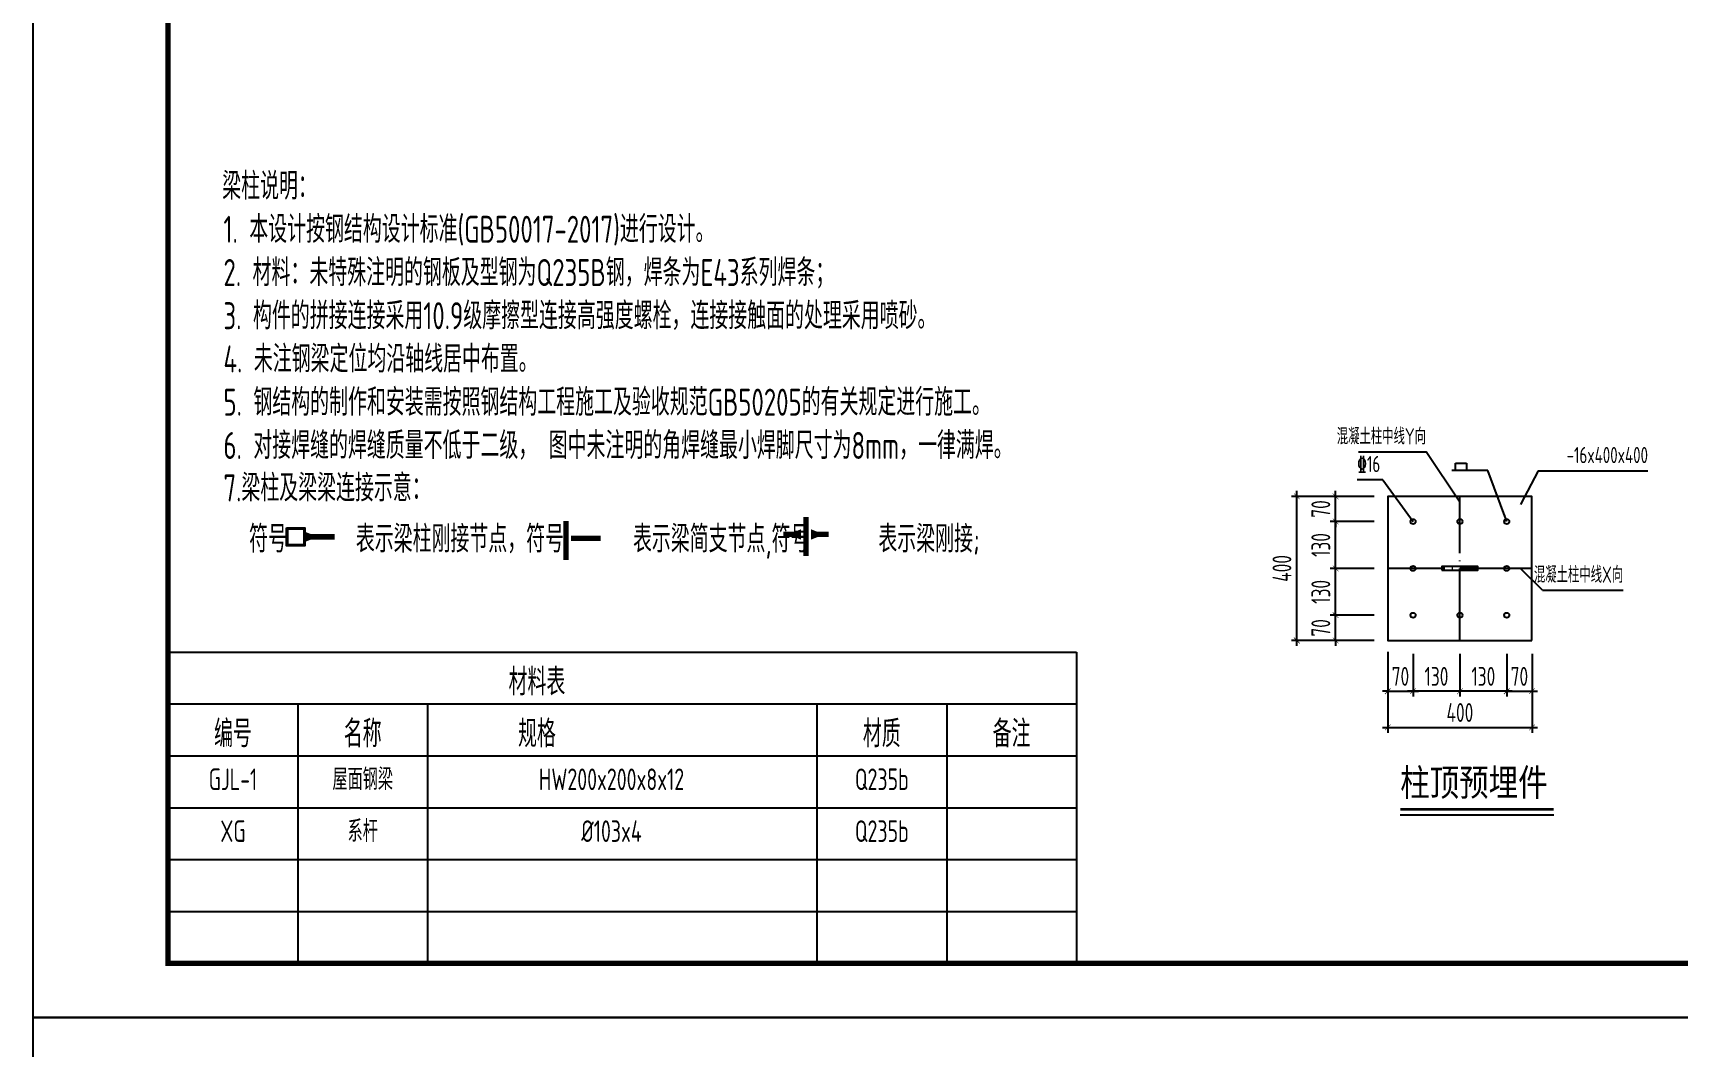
# Model space of a CAD drawing. Extents: x -159214 to 158333, y 7819 to 689505.
# Drawn here: x 24683 to 70322, y 69994 to 98146 of the extents above; entities that cross this region are included whole.
import ezdxf
from ezdxf.enums import TextEntityAlignment as Align

# ---------------------------------------------------------------- set-up
doc = ezdxf.new("R2010")
doc.units = 0
doc.header["$LTSCALE"] = 1000
doc.header["$PDMODE"] = 3
doc.linetypes.add('DOTE', pattern=[2.42, 2, -0.2, 0.02, -0.2])
doc.layers.get('0').update_dxf_attribs({"linetype": 'CONTINUOUS'})
doc.layers.get('Defpoints').update_dxf_attribs({"linetype": 'CONTINUOUS'})
for name, color, linetype in [('d-檩条布置', 7, 'CONTINUOUS'), ('MOUNT', 3, 'CONTINUOUS'), ('PUB_DWGN', 7, 'CONTINUOUS'), ('PUB_TEXT', 7, 'CONTINUOUS'), ('PUB_TITLE', 4, 'CONTINUOUS'), ('TEXT', 7, 'CONTINUOUS'), ('主轮廓', 140, 'CONTINUOUS'), ('图名层', 7, 'CONTINUOUS'), ('构件', 52, 'CONTINUOUS'), ('邓-AXIS', 1, 'DOTE'), ('邓-DIM', 3, 'CONTINUOUS'), ('邓-STXT_HF', 7, 'CONTINUOUS'), ('邓-TAB', 7, 'CONTINUOUS'), ('邓-TEXT', 7, 'CONTINUOUS'), ('邓局部加层', 7, 'CONTINUOUS'), ('邓腹杆', 6, 'CONTINUOUS')]:
    doc.layers.add(name, color=color, linetype=linetype)
doc.styles.add('-GBCBIGGBENOR', font='GBENOR.shx', dxfattribs={"bigfont": 'GBCBIG.shx'})
doc.styles.add('-黑体', font='SIMHEI.TTF')
doc.styles.add('HZTXT', font='romans', dxfattribs={"bigfont": 'hztxt'})
doc.styles.add('title_font', font='GBENOR.shx', dxfattribs={"bigfont": 'GBCBIG.shx'})
doc.styles.add('TSSD_Dimension', font='tssdeng.shx', dxfattribs={"width": 0.7, "bigfont": 'Hztxt.shx'})
doc.styles.add('TSSD_Label', font='tssdeng.shx', dxfattribs={"width": 0.7, "bigfont": 'Hztxt.shx'})
doc.styles.add('TSSD_Rein', font='tssdeng.shx', dxfattribs={"width": 0.7, "bigfont": 'hztxt.shx'})
doc.dimstyles.new('TSSD_15_150', dxfattribs={"dimtxt": 525, "dimasz": 150, "dimexe": 150, "dimexo": 375, "dimgap": 150, "dimtad": 1, "dimdec": 0, "dimlfac": 0.1, "dimzin": 0, "dimdsep": 46, "dimtxsty": 'TSSD_Dimension', "dimblk": 'ARCHTICK', "dimblk1": 'ARCHTICK', "dimblk2": 'ARCHTICK', "dimcen": 0, "dimdle": 150, "dimclrt": 7, "dimadec": 0, "dimazin": 0, "dimtfac": 1, "dimtdec": 0, "dimtix": 1, "dimtmove": 2, "dimatfit": 3, "dimfxl": 1, "dimtolj": 1, "dimtzin": 0, "dimarcsym": 0})
doc.dimstyles.new('TSSD_LEADER_STYLE_200.0', dxfattribs={"dimtxt": 600, "dimasz": 200, "dimexe": 200, "dimexo": 500, "dimgap": 0.09, "dimtad": 0, "dimtih": 1, "dimtoh": 1, "dimdec": 4, "dimzin": 0, "dimdsep": 46, "dimtxsty": 'Standard', "dimcen": 0.09, "dimdle": 200, "dimclrt": 7, "dimadec": 0, "dimazin": 0, "dimtfac": 1, "dimtdec": 4, "dimtofl": 0, "dimtmove": 0, "dimatfit": 3, "dimfxl": 1, "dimtolj": 1, "dimtzin": 0, "dimarcsym": 0})

# ---------------------------------------------------------------- blocks, each defined once
blk = doc.blocks.new('结构A2+0.5')
at = {"layer": 'PUB_TITLE'}
blk.add_lwpolyline([(0, -63000), (133650, -63000), (133650, 0), (0, 0)], close=True, dxfattribs=at)
at = {"layer": 'PUB_TITLE', "const_width": 150}
blk.add_lwpolyline([(3750, -61500), (132150, -61500), (132150, -1500), (3750, -1500)], close=True, dxfattribs=at)
at = {"layer": 'MOUNT', "color": 4, "style": 'HZTXT'}
blk.add_attdef('00', (130703, -60956), '', height=330, dxfattribs=at)
at = {"layer": 'PUB_DWGN', "style": 'title_font'}
for tag, height, p in [('工程名称1', 900, (127304, -45157)), ('工程名称2', 900, (127304, -46498)), ('图号', 600, (127304, -61007))]:
    blk.add_attdef(tag, text='', height=height, dxfattribs=at).set_placement(p, align=Align.CENTER)
at = {"layer": 'PUB_TEXT', "style": '-GBCBIGGBENOR'}
for tag, height, p in [('图名1', 849, (127304, -51263)), ('图名2', 849, (127373, -52205)), ('日期', 600, (124615, -58935)), ('比例', 600, (129973, -58904))]:
    blk.add_attdef(tag, text='', height=height, dxfattribs=at).set_placement(p, align=Align.CENTER)
blk = doc.blocks.new('梁柱结构说明')
at = {"layer": '主轮廓'}
for points in [[(15.27, -62.41, 1.92, 0, 0), (17.66, -62.41, 0, 0, 0)], [(107.03, -61.97, 1.92, 0, 0), (104.63, -61.97, 0, 0, 0)], [(108.9, -61.97, 1.92, 0, 0), (111.29, -61.97, 0, 0, 0)]]:
    blk.add_lwpolyline(points, format="xyseb", dxfattribs=at)
at = {"layer": '构件'}
blk.add_line((11.91, -60.73), (15.27, -60.73), dxfattribs=at)
for points in [[(11.91, -60.73), (15.27, -60.73), (15.27, -64.09), (11.91, -64.09)], [(12.11, -60.93), (15.07, -60.93), (15.07, -63.89), (12.11, -63.89)]]:
    blk.add_lwpolyline(points, close=True, dxfattribs=at)
at = {"layer": '邓腹杆', "color": 3, "const_width": 1}
for points in [[(63.56, -66.69), (63.56, -59.46)], [(107.96, -65.98), (107.96, -58.76)], [(15.27, -62.41), (20.78, -62.41)], [(64.49, -62.67), (70, -62.67)], [(107.03, -61.97), (103.78, -61.97)], [(108.9, -61.97), (112.14, -61.97)]]:
    blk.add_lwpolyline(points, dxfattribs=at)
at = {"layer": 'TEXT', "style": 'TSSD_Rein', "width": 0.7}
for s, p in [('梁柱说明：', (0, 0)), ('1. 本设计按钢结构设计标准(GB50017-2017)进行设计。', (0.23, -8)), ('2. 材料：未特殊注明的钢板及型钢为Q235B钢，焊条为E43系列焊条；', (0.23, -16)), ('3. 构件的拼接连接采用10.9级摩擦型连接高强度螺栓，连接接触面的处理采用喷砂。', (0.23, -24)), ('4. 未注钢梁定位均沿轴线居中布置。', (0.23, -32)), ('5. 钢结构的制作和安装需按照钢结构工程施工及验收规范GB50205的有关规定进行施工。', (0.23, -40)), ('6. 对接焊缝的焊缝质量不低于二级， 图中未注明的角焊缝最小焊脚尺寸为8mm，一律满焊。', (0.23, -48)), ('7.梁柱及梁梁连接示意：', (0.23, -55.86)), ('   符号      表示梁柱刚接节点，符号      表示梁简支节点,符号      表示梁刚接;', (-1.41, -65.31))]:
    blk.add_text(s, height=5, dxfattribs=at).set_placement(p)
blk = doc.blocks.new('_ArchTick')
at = {"color": 0, "linetype": 'ByBlock', "const_width": 0.1}
blk.add_lwpolyline([(-0.53, -0.53), (0.53, 0.53)], dxfattribs=at)
blk = doc.blocks.new('*D48')
at = {"layer": 'Defpoints', "color": 0}
for p in [(64269, 81281), (65569, 81281), (64269, 79873)]:
    blk.add_point(p, dxfattribs=at)
at = {"layer": '邓-DIM', "color": 0, "lineweight": -2}
for p, q in [((64269, 80906), (64269, 79723)), ((65569, 80906), (65569, 79723)), ((65719, 79873), (64119, 79873))]:
    blk.add_line(p, q, dxfattribs=at)
at = {"layer": '邓-DIM', "color": 0, "lineweight": -2, "xscale": 150, "yscale": 150, "zscale": 150, "rotation": 180}
blk.add_blockref('_ArchTick', (64269, 79873), dxfattribs=at)
at = {"layer": '邓-DIM', "color": 0, "lineweight": -2, "xscale": 150, "yscale": 150, "zscale": 150}
blk.add_blockref('_ArchTick', (65569, 79873), dxfattribs=at)
at = {"layer": '邓-DIM', "color": 7, "insert": (64919, 80285), "char_height": 525, "attachment_point": 5, "style": 'TSSD_Dimension'}
blk.add_mtext('\\A1;130', dxfattribs=at)
blk = doc.blocks.new('*D49')
at = {"layer": 'Defpoints', "color": 0}
for p in [(62969, 81281), (64269, 81281), (62969, 79873)]:
    blk.add_point(p, dxfattribs=at)
at = {"layer": '邓-DIM', "color": 0, "lineweight": -2}
for p, q in [((62969, 80906), (62969, 79723)), ((64269, 80906), (64269, 79723)), ((64419, 79873), (62819, 79873))]:
    blk.add_line(p, q, dxfattribs=at)
at = {"layer": '邓-DIM', "color": 0, "lineweight": -2, "xscale": 150, "yscale": 150, "zscale": 150, "rotation": 180}
blk.add_blockref('_ArchTick', (62969, 79873), dxfattribs=at)
at = {"layer": '邓-DIM', "color": 0, "lineweight": -2, "xscale": 150, "yscale": 150, "zscale": 150}
blk.add_blockref('_ArchTick', (64269, 79873), dxfattribs=at)
at = {"layer": '邓-DIM', "color": 7, "insert": (63619, 80285), "char_height": 525, "attachment_point": 5, "style": 'TSSD_Dimension'}
blk.add_mtext('\\A1;130', dxfattribs=at)
blk = doc.blocks.new('*D50')
at = {"layer": 'Defpoints', "color": 0}
for p in [(65569, 81281), (66269, 81281), (66269, 79873)]:
    blk.add_point(p, dxfattribs=at)
at = {"layer": '邓-DIM', "color": 0, "lineweight": -2}
for p, q in [((65569, 80906), (65569, 79723)), ((66269, 80906), (66269, 79723)), ((65569, 79873), (65419, 79873)), ((65569, 79873), (66269, 79873)), ((66269, 79873), (66419, 79873))]:
    blk.add_line(p, q, dxfattribs=at)
at = {"layer": '邓-DIM', "color": 0, "lineweight": -2, "xscale": 150, "yscale": 150, "zscale": 150}
blk.add_blockref('_ArchTick', (65569, 79873), dxfattribs=at)
at = {"layer": '邓-DIM', "color": 0, "lineweight": -2, "xscale": 150, "yscale": 150, "zscale": 150, "rotation": 180}
blk.add_blockref('_ArchTick', (66269, 79873), dxfattribs=at)
at = {"layer": '邓-DIM', "color": 7, "insert": (65919, 80285), "char_height": 525, "attachment_point": 5, "style": 'TSSD_Dimension'}
blk.add_mtext('\\A1;70', dxfattribs=at)
blk = doc.blocks.new('*D51')
at = {"layer": 'Defpoints', "color": 0}
for p in [(60822, 81981), (62269, 81981), (62269, 81281)]:
    blk.add_point(p, dxfattribs=at)
at = {"layer": '邓-DIM', "color": 0, "lineweight": -2}
for p, q in [((61894, 81981), (60672, 81981)), ((60822, 81981), (60822, 82131)), ((60822, 81281), (60822, 81981)), ((61894, 81281), (60672, 81281)), ((60822, 81281), (60822, 81131))]:
    blk.add_line(p, q, dxfattribs=at)
at = {"layer": '邓-DIM', "color": 0, "lineweight": -2, "xscale": 150, "yscale": 150, "zscale": 150}
for p, rotation in [((60822, 81981), 270), ((60822, 81281), 90)]:
    blk.add_blockref('_ArchTick', p, dxfattribs=dict(at, rotation=rotation))
at = {"layer": '邓-DIM', "color": 7, "insert": (60410, 81631), "char_height": 525, "attachment_point": 5, "rotation": 90, "style": 'TSSD_Dimension'}
blk.add_mtext('\\A1;70', dxfattribs=at)
blk = doc.blocks.new('*D52')
at = {"layer": 'Defpoints', "color": 0}
for p in [(60822, 83281), (62269, 83281), (62269, 81981)]:
    blk.add_point(p, dxfattribs=at)
at = {"layer": '邓-DIM', "color": 0, "lineweight": -2}
for p, q in [((61894, 83281), (60672, 83281)), ((60822, 81831), (60822, 83431)), ((61894, 81981), (60672, 81981))]:
    blk.add_line(p, q, dxfattribs=at)
at = {"layer": '邓-DIM', "color": 0, "lineweight": -2, "xscale": 150, "yscale": 150, "zscale": 150}
for p, rotation in [((60822, 83281), 90), ((60822, 81981), 270)]:
    blk.add_blockref('_ArchTick', p, dxfattribs=dict(at, rotation=rotation))
at = {"layer": '邓-DIM', "color": 7, "insert": (60410, 82631), "char_height": 525, "attachment_point": 5, "rotation": 90, "style": 'TSSD_Dimension'}
blk.add_mtext('\\A1;130', dxfattribs=at)
blk = doc.blocks.new('*D53')
at = {"layer": 'Defpoints', "color": 0}
for p in [(60822, 84581), (62269, 84581), (62269, 83281)]:
    blk.add_point(p, dxfattribs=at)
at = {"layer": '邓-DIM', "color": 0, "lineweight": -2}
for p, q in [((61894, 84581), (60672, 84581)), ((60822, 83131), (60822, 84731)), ((61894, 83281), (60672, 83281))]:
    blk.add_line(p, q, dxfattribs=at)
at = {"layer": '邓-DIM', "color": 0, "lineweight": -2, "xscale": 150, "yscale": 150, "zscale": 150}
for p, rotation in [((60822, 84581), 90), ((60822, 83281), 270)]:
    blk.add_blockref('_ArchTick', p, dxfattribs=dict(at, rotation=rotation))
at = {"layer": '邓-DIM', "color": 7, "insert": (60410, 83931), "char_height": 525, "attachment_point": 5, "rotation": 90, "style": 'TSSD_Dimension'}
blk.add_mtext('\\A1;130', dxfattribs=at)
blk = doc.blocks.new('*D54')
at = {"layer": 'Defpoints', "color": 0}
for p in [(60822, 85281), (62269, 85281), (62269, 84581)]:
    blk.add_point(p, dxfattribs=at)
at = {"layer": '邓-DIM', "color": 0, "lineweight": -2}
for p, q in [((60822, 85281), (60822, 85431)), ((61894, 85281), (60672, 85281)), ((60822, 84581), (60822, 85281)), ((61894, 84581), (60672, 84581)), ((60822, 84581), (60822, 84431))]:
    blk.add_line(p, q, dxfattribs=at)
at = {"layer": '邓-DIM', "color": 0, "lineweight": -2, "xscale": 150, "yscale": 150, "zscale": 150}
for p, rotation in [((60822, 85281), 270), ((60822, 84581), 90)]:
    blk.add_blockref('_ArchTick', p, dxfattribs=dict(at, rotation=rotation))
at = {"layer": '邓-DIM', "color": 7, "insert": (60410, 84931), "char_height": 525, "attachment_point": 5, "rotation": 90, "style": 'TSSD_Dimension'}
blk.add_mtext('\\A1;70', dxfattribs=at)
blk = doc.blocks.new('*D56')
at = {"layer": 'Defpoints', "color": 0}
for p in [(62269, 81343), (66269, 81281), (66269, 78869)]:
    blk.add_point(p, dxfattribs=at)
at = {"layer": '邓-DIM', "color": 0, "lineweight": -2}
for p, q in [((62269, 80968), (62269, 78719)), ((66269, 80906), (66269, 78719)), ((62119, 78869), (66419, 78869))]:
    blk.add_line(p, q, dxfattribs=at)
at = {"layer": '邓-DIM', "color": 0, "lineweight": -2, "xscale": 150, "yscale": 150, "zscale": 150, "rotation": 180}
blk.add_blockref('_ArchTick', (62269, 78869), dxfattribs=at)
at = {"layer": '邓-DIM', "color": 0, "lineweight": -2, "xscale": 150, "yscale": 150, "zscale": 150}
blk.add_blockref('_ArchTick', (66269, 78869), dxfattribs=at)
at = {"layer": '邓-DIM', "color": 7, "insert": (64269, 79282), "char_height": 525, "attachment_point": 5, "style": 'TSSD_Dimension'}
blk.add_mtext('\\A1;400', dxfattribs=at)
blk = doc.blocks.new('*D57')
at = {"layer": 'Defpoints', "color": 0}
for p in [(62269, 81281), (62969, 81281), (62969, 79873)]:
    blk.add_point(p, dxfattribs=at)
at = {"layer": '邓-DIM', "color": 0, "lineweight": -2}
for p, q in [((62269, 80906), (62269, 79723)), ((62969, 80906), (62969, 79723)), ((62269, 79873), (62119, 79873)), ((62269, 79873), (62969, 79873)), ((62969, 79873), (63119, 79873))]:
    blk.add_line(p, q, dxfattribs=at)
at = {"layer": '邓-DIM', "color": 0, "lineweight": -2, "xscale": 150, "yscale": 150, "zscale": 150}
blk.add_blockref('_ArchTick', (62269, 79873), dxfattribs=at)
at = {"layer": '邓-DIM', "color": 0, "lineweight": -2, "xscale": 150, "yscale": 150, "zscale": 150, "rotation": 180}
blk.add_blockref('_ArchTick', (62969, 79873), dxfattribs=at)
at = {"layer": '邓-DIM', "color": 7, "insert": (62619, 80285), "char_height": 525, "attachment_point": 5, "style": 'TSSD_Dimension'}
blk.add_mtext('\\A1;70', dxfattribs=at)
blk = doc.blocks.new('*D58')
at = {"layer": 'Defpoints', "color": 0}
for p in [(59745, 85281), (62269, 85281), (62269, 81281)]:
    blk.add_point(p, dxfattribs=at)
at = {"layer": '邓-DIM', "color": 0, "lineweight": -2}
for p, q in [((59745, 81131), (59745, 85431)), ((61894, 85281), (59595, 85281)), ((61894, 81281), (59595, 81281))]:
    blk.add_line(p, q, dxfattribs=at)
at = {"layer": '邓-DIM', "color": 0, "lineweight": -2, "xscale": 150, "yscale": 150, "zscale": 150}
for p, rotation in [((59745, 85281), 90), ((59745, 81281), 270)]:
    blk.add_blockref('_ArchTick', p, dxfattribs=dict(at, rotation=rotation))
at = {"layer": '邓-DIM', "color": 7, "insert": (59332, 83281), "char_height": 525, "attachment_point": 5, "rotation": 90, "style": 'TSSD_Dimension'}
blk.add_mtext('\\A1;400', dxfattribs=at)

msp = doc.modelspace()

# ---------------------------------------------------------------- linework, layer by layer
at = {"layer": 'd-檩条布置'}
for points in [[(66268.8, 81281), (66268.8, 85281), (62268.8, 85281), (62268.8, 81281)], [(63768.8, 83231), (64768.8, 83231), (64768.8, 83331), (63768.8, 83331)]]:
    msp.add_lwpolyline(points, close=True, dxfattribs=at)
for centre in [(62968.8, 84581), (64268.8, 84581), (65568.8, 84581), (62968.8, 83281), (65568.8, 83281), (62968.8, 81981), (64268.8, 81981), (65568.8, 81981)]:
    msp.add_circle(centre, 70, dxfattribs=at)
at = {"layer": '图名层', "const_width": 75}
msp.add_lwpolyline([(62612.1, 76591.3), (66874, 76591.3)], dxfattribs=at)
at = {"layer": '图名层'}
msp.add_lwpolyline([(62612.1, 76441.3), (66874, 76441.3)], dxfattribs=at)
at = {"layer": '邓-AXIS'}
for p, q in [((64268.8, 81281), (64268.8, 85281)), ((66268.8, 83281), (62268.8, 83281))]:
    msp.add_line(p, q, dxfattribs=at)
at = {"layer": '邓-STXT_HF'}
for p, q in [((65047.7, 86003.5), (64047.7, 86003.5)), ((64147.7, 86003.5), (64147.7, 86203.5)), ((64147.7, 86203.5), (64447.7, 86203.5)), ((64447.7, 86203.5), (64447.7, 86003.5))]:
    msp.add_line(p, q, dxfattribs=at)
at = {"layer": '邓-TAB'}
for p, q in [((28432.6, 80958.8), (53632.6, 80958.8)), ((53632.6, 80958.8), (53632.6, 72318.8)), ((28432.6, 79518.8), (53632.6, 79518.8)), ((32032.6, 79518.8), (32032.6, 72318.8)), ((35632.6, 79518.8), (35632.6, 72318.8)), ((46432.6, 79518.8), (46432.6, 72318.8)), ((50032.6, 79518.8), (50032.6, 72318.8)), ((28432.6, 78078.8), (53632.6, 78078.8)), ((28432.6, 76638.8), (53632.6, 76638.8)), ((28432.6, 75198.8), (53632.6, 75198.8)), ((28432.6, 73758.8), (53632.6, 73758.8)), ((28432.6, 73758.8), (53632.6, 73758.8)), ((28432.6, 72318.8), (53632.6, 72318.8))]:
    msp.add_line(p, q, dxfattribs=at)
at = {"layer": '邓-TEXT'}
for p, q in [((61456.5, 86513.2), (63328.6, 86513.2)), ((64268.8, 85121.2), (63328.6, 86513.2)), ((66435.7, 85993.2), (65948.7, 85052.4)), ((66435.7, 85993.2), (69486.6, 85993.2)), ((62126.5, 85744.8), (61421.8, 85744.8)), ((62126.5, 85744.8), (62968.8, 84581)), ((66558.7, 82674), (65948.7, 83281)), ((66558.7, 82674), (68797.8, 82674)), ((28432.6, 80958.8), (28432.6, 72318.8))]:
    msp.add_line(p, q, dxfattribs=at)

# ---------------------------------------------------------------- block references
at = {"layer": '邓-DIM'}
for p in [(24682.6, 133818.8), (24682.6, 70818.8)]:
    msp.add_blockref('结构A2+0.5', p, dxfattribs=at)
at = {"layer": '邓局部加层', "xscale": 150, "yscale": 150, "zscale": 150}
msp.add_blockref('梁柱结构说明', (29934.3, 93519.7), dxfattribs=at)

# ---------------------------------------------------------------- texts
at = {"layer": '图名层', "style": '-黑体', "width": 0.8}
msp.add_text('柱顶预埋件', height=750, dxfattribs=at).set_placement((62612.1, 76741.3), align=Align.BOTTOM_LEFT)
at = {"layer": '邓-TEXT', "style": 'TSSD_Label', "width": 0.7}
for s, p in [('混凝土柱中线Y向', (63328.6, 86588.2)), ('-16x400x400', (69486.6, 86068.2)), ('混凝土柱中线X向', (68797.8, 82749))]:
    msp.add_text(s, height=450, dxfattribs=at).set_placement(p, align=Align.BOTTOM_RIGHT)
msp.add_text('\x8416', height=450, dxfattribs=at).set_placement((61421.8, 85819.8), align=Align.BOTTOM_LEFT)
at = {"layer": '邓-TEXT', "color": 6, "style": 'TSSD_Rein', "width": 0.7}
for s, height, p in [('材料表', 750, (38665.4, 80132.4)), ('编号', 750, (30232.6, 78692.4)), ('名称', 750, (33832.6, 78692.4)), ('规格', 750, (38665.4, 78692.4)), ('材质', 750, (48232.6, 78692.4)), ('备注', 750, (51832.6, 78692.4)), ('GJL-1', 600, (30232.6, 77428.7)), ('屋面钢梁', 600, (33832.6, 77428.7)), ('HW200x200x8x12', 600, (40733.3, 77428.7)), ('Q235b', 600, (48232.6, 77428.7)), ('XG', 600, (30232.6, 75988.7)), ('系杆', 600, (33832.6, 75988.7)), ('%%C103x4', 600, (40733.3, 75988.7)), ('Q235b', 600, (48232.6, 75988.7))]:
    msp.add_text(s, height=height, dxfattribs=at).set_placement(p, align=Align.MIDDLE_CENTER)

# ---------------------------------------------------------------- dimensions: what is measured, and where the dimension line sits
at = {"layer": '邓-DIM'}
for base, p1, p2, angle, picture, middle in [((59744.7, 85281), (62268.8, 81281), (62268.8, 85281), 90, '*D58', (59332.2, 83281)), ((60822.2, 85281), (62268.8, 84581), (62268.8, 85281), 90, '*D54', (60409.7, 84931)), ((60822.2, 84581), (62268.8, 83281), (62268.8, 84581), 90, '*D53', (60409.7, 83931)), ((60822.2, 83281), (62268.8, 81981), (62268.8, 83281), 90, '*D52', (60409.7, 82631)), ((60822.2, 81981), (62268.8, 81281), (62268.8, 81981), 90, '*D51', (60409.7, 81631)), ((62968.8, 79872.8), (64268.8, 81281), (62968.8, 81281), 180, '*D49', (63618.8, 80285.3)), ((64268.8, 79872.8), (65568.8, 81281), (64268.8, 81281), 180, '*D48', (64918.8, 80285.3)), ((66268.8, 79872.8), (65568.8, 81281), (66268.8, 81281), 180, '*D50', (65918.8, 80285.3))]:
    dim = msp.add_linear_dim(base=base, p1=p1, p2=p2, angle=angle, dimstyle='TSSD_15_150', dxfattribs=at)
    dim.commit()
    dim.dimension.update_dxf_attribs({"geometry": picture, "text_midpoint": middle})
for base, p1, p2, picture, middle in [((66268.8, 78869.1), (62268.8, 81343.4), (66268.8, 81281), '*D56', (64268.8, 79281.6)), ((62968.8, 79872.8), (62268.8, 81281), (62968.8, 81281), '*D57', (62618.8, 80285.3))]:
    dim = msp.add_linear_dim(base=base, p1=p1, p2=p2, dimstyle='TSSD_15_150', dxfattribs=at)
    dim.commit()
    dim.dimension.update_dxf_attribs({"geometry": picture, "text_midpoint": middle})

# ---------------------------------------------------------------- leaders
at = {"layer": '邓-STXT_HF'}
msp.add_leader([(65568.8, 84581), (65047.7, 86003.5)], dimstyle='TSSD_LEADER_STYLE_200.0', dxfattribs=at)

doc.saveas('drawing.dxf')
